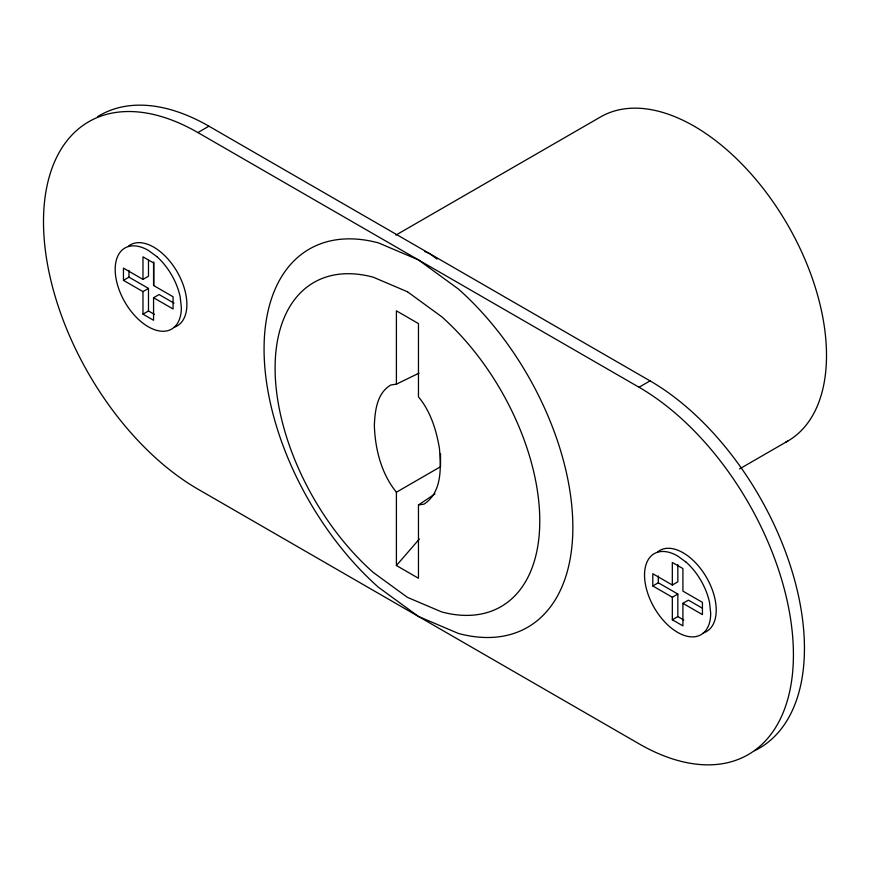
<?xml version="1.0" encoding="UTF-8"?>
<svg xmlns="http://www.w3.org/2000/svg" width="870" height="870" viewBox="0 0 870 870"><rect width="100%" height="100%" fill="white"/><g stroke="black" fill="none" stroke-linecap="round" stroke-linejoin="round"><path stroke-width="1.3" d="M435 493.899L418.459 504.948L418.459 578.256L396.405 565.522L419.34 539.041M197.892 132.566L639.026 387.248A218.348 126.063 60 0 1 793.418 654.664A218.348 126.063 60 0 1 639.026 743.807L197.892 489.125A218.348 126.063 60 0 1 43.5 221.709A218.348 126.063 60 0 1 197.892 132.566L208.92 126.194L650.053 380.875A218.348 126.063 60 0 1 793.886 577.419A218.348 126.063 60 0 1 754.584 750.712M148.487 260.293L148.487 276.203L142.974 279.39L123.453 268.123L123.453 280.347L128.967 277.16L148.487 288.427L148.487 310.971L154.371 314.364M123.453 280.347L142.974 291.613L148.487 288.427M142.974 291.613L142.974 314.157L153.566 320.269L153.566 297.725L159.079 294.538L174 303.162M142.974 314.157L148.487 310.971M395.904 235.096L600.583 116.928A187.159 108.054 60 0 1 788.84 226.896A187.159 108.054 60 0 1 785.501 442.319M396.405 565.522L396.405 492.213L440.514 466.744L440.514 453.574M639.026 387.248L650.053 380.875M739.511 468.93L787.741 441.09M677.839 564.586L677.839 581.823L672.325 585.01L652.804 573.743L652.804 585.967L658.318 582.78L677.839 594.047L677.839 616.591L683.722 619.984M652.804 585.967L672.325 597.233L677.839 594.047M672.325 597.233L672.325 619.777L682.917 625.889L682.917 603.345L688.431 600.159L702.21 608.119M672.325 619.777L677.839 616.591M396.405 492.213C381.245 473.606 375.133 449.072 374.35 425.452C374.948 410.879 376.938 393.012 390.891 384.964L396.405 384.159L419.057 373.121M418.459 504.948L423.973 504.143C442.243 492.453 441.144 467.103 439.383 448.05C436.229 429.823 430.519 411.271 418.459 396.883L418.459 323.575L396.405 310.84L396.405 384.159M424.495 251.408L429.486 253.54L437.044 259.053M153.566 297.725L173.076 308.991L173.076 296.768L153.566 285.501L153.566 262.957L142.974 256.846L142.974 279.39M682.917 603.345L702.438 614.611L702.438 602.388L682.917 591.121L682.917 568.578L672.325 562.466L672.325 585.01M658.318 575.983L658.318 582.78M153.783 261.935L153.783 285.371M128.967 270.374L128.967 277.16M657.796 551.797A46.784 27.013 60 0 1 707.038 578.376A46.784 27.013 60 0 1 703.275 632.925M97.505 116.732A218.348 126.063 60 0 1 208.92 126.194M128.445 246.177A46.784 27.013 60 0 1 177.687 272.756A46.784 27.013 60 0 1 173.924 327.316M418.459 259.902L378.493 242.904A218.348 126.063 60 0 0 264.067 349.044A218.348 126.063 60 0 0 378.493 587.315L418.459 616.46L458.414 633.458A218.348 126.063 60 0 0 572.851 527.318A218.348 126.063 60 0 0 458.414 289.047L418.459 259.902M407.432 291.744L373.176 277.171A187.159 108.054 60 0 0 275.094 368.14A187.159 108.054 60 0 0 373.176 572.384L407.432 597.364L441.677 611.925A187.159 108.054 60 0 0 539.77 520.956A187.159 108.054 60 0 0 441.677 316.724L407.432 291.744M686.18 562.216L677.621 555.973A46.784 27.013 60 0 0 644.539 575.07A46.784 27.013 60 0 0 677.621 632.381A46.784 27.013 60 0 0 710.703 613.274L709.572 602.736A46.784 27.013 60 0 0 686.18 562.216M156.828 256.596L148.27 250.353A46.784 27.013 60 0 0 115.188 269.461A46.784 27.013 60 0 0 148.27 326.761A46.784 27.013 60 0 0 181.351 307.654L180.22 297.116A46.784 27.013 60 0 0 156.828 256.596"/></g></svg>
